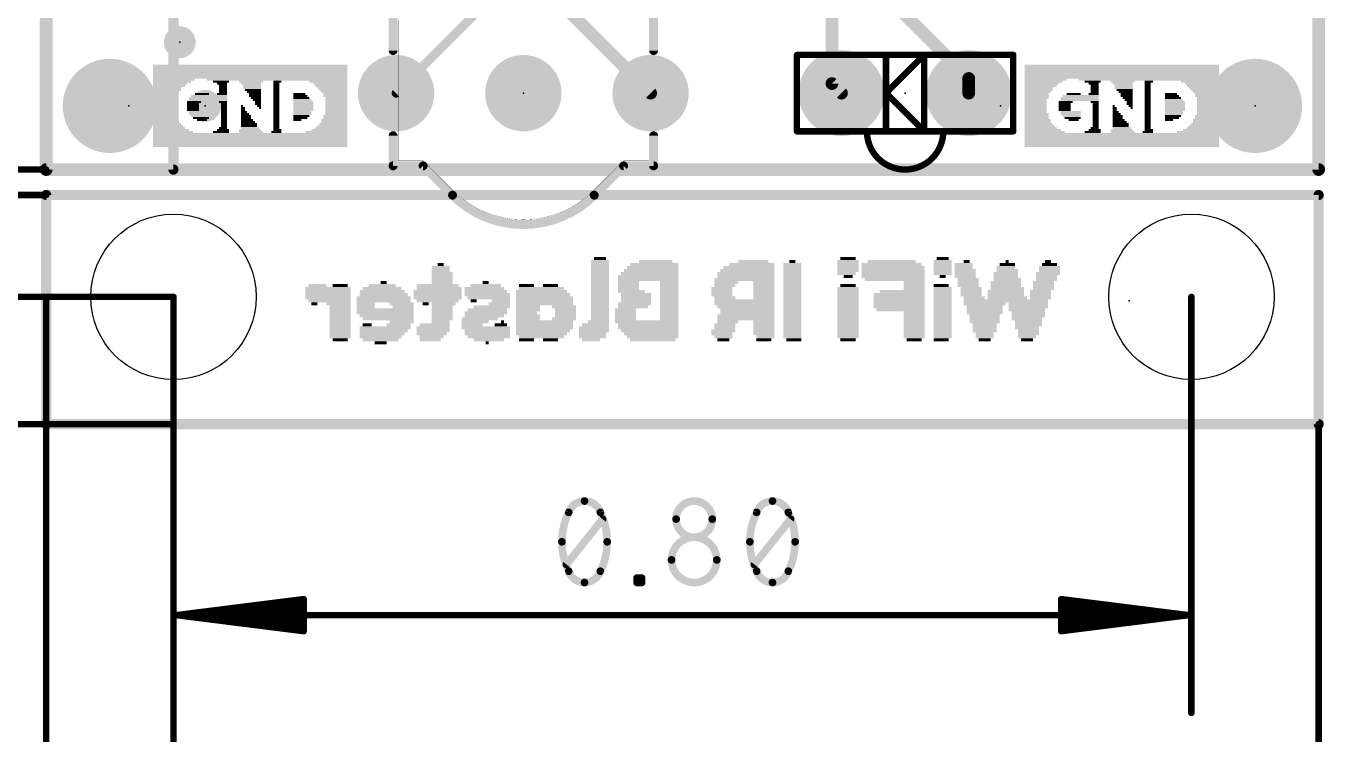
# Model space of a CAD drawing. Extents: x -31.8 to 54.9, y -28.5 to 33.1.
# Drawn here: x -0.4 to 25.53, y -6.18 to 7.94 of the extents above; entities that cross this region are included whole.
import ezdxf

# ---------------------------------------------------------------- set-up
doc = ezdxf.new("R2010")
doc.units = 0
for name, color, linetype in [('1', 12, 'CONTINUOUS'), ('16', 132, 'CONTINUOUS'), ('17', 110, 'CONTINUOUS'), ('20', 53, 'CONTINUOUS'), ('21', 41, 'CONTINUOUS'), ('22', 40, 'CONTINUOUS'), ('23', 53, 'CONTINUOUS'), ('24', 53, 'CONTINUOUS'), ('47', 253, 'CONTINUOUS'), ('51', 53, 'CONTINUOUS')]:
    doc.layers.add(name, color=color, linetype=linetype)

# ---------------------------------------------------------------- blocks, each defined once
blk = doc.blocks.new('ROUNDP')
at = {"const_width": 0.5}
blk.add_lwpolyline([(0, -0.25, 1), (0, 0.25, 1), (0, -0.25)], format="xyb", dxfattribs=at)
blk = doc.blocks.new('PIE')
at = {"const_width": 0.5}
blk.add_lwpolyline([(0, -0.25, 1), (0, 0.25, 1), (0, -0.25)], format="xyb", dxfattribs=at)
blk = doc.blocks.new('RECT')
blk.add_solid([(-0.5, -0.5), (0.5, -0.5), (-0.5, 0.5), (0.5, 0.5)])

msp = doc.modelspace()

# ---------------------------------------------------------------- linework, layer by layer
at = {"layer": '1', "const_width": 0.254}
for points in [[(0, 24.892), (0, 5.08)], [(25.4, 5.08), (25.4, 24.892)], [(12.065, 6.604), (9.017, 9.652)], [(15.6845, 6.7945), (15.6845, 9.5885)], [(18.415, 6.897), (16.549, 8.763)], [(18.415, 6.604), (18.415, 6.897)], [(15.875, 6.604), (15.6845, 6.7945)], [(0, 5.08), (25.4, 5.08)]]:
    msp.add_lwpolyline(points, dxfattribs=at)
at = {"layer": '1', "const_width": 0.127}
for points in [[(18.4785, 6.897, 1), (18.3515, 6.897)], [(18.3701, 6.8521, 1), (18.4599, 6.9419)], [(15.7294, 6.8394, 1), (15.6396, 6.7496)], [(15.621, 6.7945, 1), (15.748, 6.7945)], [(12.0201, 6.5591, 1), (12.1099, 6.6489)], [(15.8301, 6.5591, 1), (15.9199, 6.6489)], [(18.3515, 6.604, 1), (18.4785, 6.604)], [(0, 5.1435, 1), (0, 5.0165)], [(25.4, 5.0165, 1), (25.4, 5.1435)], [(-0.0635, 5.08, 1), (0.0635, 5.08)], [(25.3365, 5.08, 1), (25.4635, 5.08)]]:
    msp.add_lwpolyline(points, format="xyb", dxfattribs=at)
at = {"layer": '16'}
for points, const_width in [([(0, 5.08), (0, 24.892)], 0.254), ([(25.4, 24.892), (25.4, 5.08)], 0.254), ([(6.985, 6.604), (10.4394, 10.0584)], 0.1778), ([(25.4, 5.08), (0, 5.08)], 0.254)]:
    msp.add_lwpolyline(points, dxfattribs=dict(at, const_width=const_width))
for points, const_width in [([(6.9536, 6.6354, 1), (7.0164, 6.5726)], 0.0889), ([(0, 5.1435, 1), (0, 5.0165)], 0.127), ([(25.4, 5.0165, 1), (25.4, 5.1435)], 0.127), ([(-0.0635, 5.08, 1), (0.0635, 5.08)], 0.127), ([(25.3365, 5.08, 1), (25.4635, 5.08)], 0.127)]:
    msp.add_lwpolyline(points, format="xyb", dxfattribs=dict(at, const_width=const_width))
at = {"layer": '20', "const_width": 0.2032}
for points in [[(0, 33.02), (0, 5.08)], [(25.4, 5.08), (25.4, 33.02)], [(0, 5.08), (25.4, 5.08)], [(0, 4.572), (25.4, 4.572)], [(0, 0), (0, 4.572)], [(25.4, 4.572), (25.4, 0)], [(25.4, 0), (0, 0)]]:
    msp.add_lwpolyline(points, dxfattribs=at)
at = {"layer": '20', "const_width": 0.1016}
for points in [[(0, 5.1308, 1), (0, 5.0292)], [(-0.0508, 5.08, 1), (0.0508, 5.08)], [(25.3492, 5.08, 1), (25.4508, 5.08)], [(25.4, 5.0292, 1), (25.4, 5.1308)], [(0, 4.6228, 1), (0, 4.5212)], [(0.0508, 4.572, 1), (-0.0508, 4.572)], [(25.4508, 4.572, 1), (25.3492, 4.572)], [(25.4, 4.5212, 1), (25.4, 4.6228)], [(0, 0.0508, 1), (0, -0.0508)], [(-0.0508, 0, 1), (0.0508, 0)], [(25.3492, 0, 1), (25.4508, 0)], [(25.4, -0.0508, 1), (25.4, 0.0508)]]:
    msp.add_lwpolyline(points, format="xyb", dxfattribs=at)
at = {"layer": '20'}
for centre in [(2.54, 2.54), (22.86, 2.54)]:
    msp.add_circle(centre, 1.651, dxfattribs=at)
at = {"layer": '21'}
for points, const_width in [([(6.925, 8.154), (6.925, 7.454)], 0.1778), ([(12.125, 7.454), (12.125, 8.154)], 0.1778), ([(14.986, 5.842), (14.986, 7.366)], 0.127), ([(14.986, 7.366), (16.764, 7.366)], 0.127), ([(16.764, 7.366), (17.526, 7.366)], 0.127), ([(16.764, 6.604), (17.526, 7.366)], 0.127), ([(16.764, 6.604), (16.764, 7.366)], 0.127), ([(17.526, 7.366), (19.304, 7.366)], 0.127), ([(17.526, 7.366), (17.526, 5.842)], 0.127), ([(19.304, 7.366), (19.304, 5.842)], 0.127), ([(17.526, 5.842), (16.764, 6.604)], 0.127), ([(16.764, 6.604), (16.764, 5.842)], 0.127), ([(6.925, 5.754), (6.925, 5.154)], 0.1778), ([(12.125, 5.154), (12.125, 5.754)], 0.1778), ([(16.383, 5.842), (14.986, 5.842)], 0.127), ([(16.764, 5.842), (16.383, 5.842)], 0.127), ([(17.526, 5.842), (16.764, 5.842)], 0.127), ([(17.907, 5.842), (17.526, 5.842)], 0.127), ([(19.304, 5.842), (17.907, 5.842)], 0.127), ([(6.925, 5.154), (7.525, 5.154)], 0.1778), ([(8.1108, 4.5682), (7.525, 5.154)], 0.1778), ([(11.525, 5.154), (10.9392, 4.5682)], 0.1778), ([(12.125, 5.154), (11.525, 5.154)], 0.1778)]:
    msp.add_lwpolyline(points, dxfattribs=dict(at, const_width=const_width))
for points, const_width in [([(6.8806, 7.454, 1), (6.9695, 7.454)], 0.0889), ([(12.0806, 7.454, 1), (12.1694, 7.454)], 0.0889), ([(15.0178, 7.366, 1), (14.9543, 7.366)], 0.0635), ([(14.986, 7.3978, 1), (14.986, 7.3343)], 0.0635), ([(16.764, 7.3978, 1), (16.764, 7.3343)], 0.0635), ([(16.7957, 7.366, 1), (16.7323, 7.366)], 0.0635), ([(16.764, 7.3343, 1), (16.764, 7.3978)], 0.0635), ([(17.526, 7.3978, 1), (17.526, 7.3343)], 0.0635), ([(17.5577, 7.366, 1), (17.4943, 7.366)], 0.0635), ([(17.5485, 7.3435, 1), (17.5035, 7.3885)], 0.0635), ([(17.526, 7.3343, 1), (17.526, 7.3978)], 0.0635), ([(19.3358, 7.366, 1), (19.2723, 7.366)], 0.0635), ([(19.304, 7.3343, 1), (19.304, 7.3978)], 0.0635), ([(16.7865, 6.6265, 1), (16.7415, 6.5815)], 0.0635), ([(16.7415, 6.6265, 1), (16.7865, 6.5815)], 0.0635), ([(16.7957, 6.604, 1), (16.7323, 6.604)], 0.0635), ([(16.7323, 6.604, 1), (16.7957, 6.604)], 0.0635), ([(6.9695, 5.754, 1), (6.8806, 5.754)], 0.0889), ([(12.1694, 5.754, 1), (12.0806, 5.754)], 0.0889), ([(14.986, 5.8738, 1), (14.986, 5.8103)], 0.0635), ([(14.9543, 5.842, 1), (15.0178, 5.842)], 0.0635), ([(16.383, 5.8738, 1), (16.383, 5.8103)], 0.0635), ([(16.383, 5.842, 1), (17.907, 5.842)], 0.127), ([(16.4147, 5.842, 1), (16.3513, 5.842)], 0.0635), ([(16.383, 5.8103, 1), (16.383, 5.8738)], 0.0635), ([(16.764, 5.8738, 1), (16.764, 5.8103)], 0.0635), ([(16.7323, 5.842, 1), (16.7957, 5.842)], 0.0635), ([(16.764, 5.8103, 1), (16.764, 5.8738)], 0.0635), ([(17.526, 5.8738, 1), (17.526, 5.8103)], 0.0635), ([(17.4943, 5.842, 1), (17.5577, 5.842)], 0.0635), ([(17.5035, 5.8195, 1), (17.5485, 5.8645)], 0.0635), ([(17.526, 5.8103, 1), (17.526, 5.8738)], 0.0635), ([(17.907, 5.8738, 1), (17.907, 5.8103)], 0.0635), ([(17.9387, 5.842, 1), (17.8753, 5.842)], 0.0635), ([(17.907, 5.8103, 1), (17.907, 5.8738)], 0.0635), ([(19.2723, 5.842, 1), (19.3358, 5.842)], 0.0635), ([(19.304, 5.8103, 1), (19.304, 5.8738)], 0.0635), ([(6.925, 5.1985, 1), (6.925, 5.1095)], 0.0889), ([(6.8806, 5.154, 1), (6.9695, 5.154)], 0.0889), ([(7.5564, 5.1854, 1), (7.4936, 5.1226)], 0.0889), ([(7.525, 5.1095, 1), (7.525, 5.1985)], 0.0889), ([(11.525, 5.1985, 1), (11.525, 5.1095)], 0.0889), ([(11.5564, 5.1226, 1), (11.4936, 5.1854)], 0.0889), ([(12.0806, 5.154, 1), (12.1694, 5.154)], 0.0889), ([(12.125, 5.1095, 1), (12.125, 5.1985)], 0.0889), ([(8.1108, 4.5682, 0.4142), (10.9392, 4.5682)], 0.1778), ([(8.1422, 4.5996, 1), (8.0794, 4.5368)], 0.0889), ([(8.0794, 4.5368, 1), (8.1422, 4.5996)], 0.0889), ([(10.9078, 4.5996, 1), (10.9706, 4.5368)], 0.0889), ([(10.9706, 4.5368, 1), (10.9078, 4.5996)], 0.0889)]:
    msp.add_lwpolyline(points, format="xyb", dxfattribs=dict(at, const_width=const_width))
at = {"layer": '22', "const_width": 0.2032}
for points in [[(2.54, 20.32), (2.54, 5.08)], [(2.54, 5.08), (0, 5.08)]]:
    msp.add_lwpolyline(points, dxfattribs=at)
at = {"layer": '22', "const_width": 0.1016}
for points in [[(0, 5.1308, 1), (0, 5.0292)], [(2.4892, 5.08, 1), (2.5908, 5.08)], [(2.54, 5.0292, 1), (2.54, 5.1308)]]:
    msp.add_lwpolyline(points, format="xyb", dxfattribs=at)
at = {"layer": '23'}
for p in [(2.667, 7.62), (9.525, 6.604), (17.145, 6.604), (1.651, 6.35), (19.05, 6.35), (24.13, 6.35)]:
    msp.add_point(p, dxfattribs=at)
at = {"layer": '24'}
for p in [(3.175, 6.35), (2.54, 2.54), (21.6154, 2.4638), (22.86, 2.54)]:
    msp.add_point(p, dxfattribs=at)
at = {"layer": '47'}
for points, const_width in [([(0, 5.08), (-3.22, 5.08)], 0.13), ([(0, 4.572), (-5.76, 4.572)], 0.13), ([(2.54, 2.54), (-9.57, 2.54)], 0.13), ([(0, 2.54), (0, -17.19)], 0.13), ([(2.54, 2.54), (2.54, -5.76)], 0.13), ([(2.54, 2.54), (2.54, -17.19)], 0.13), ([(22.86, 2.54), (22.86, -5.76)], 0.13), ([(0, 0), (-13.38, 0)], 0.13), ([(2.54, 0), (-9.57, 0)], 0.13), ([(0, 0), (-5.76, 0)], 0.13), ([(0, 0), (0, -10.84)], 0.13), ([(25.4, 0), (25.4, -10.84)], 0.13), ([(10.3851, -2.7981), (11.1076, -1.8949)], 0.1524), ([(14.1366, -2.7981), (14.8591, -1.8949)], 0.1524), ([(11.7954, -3.1593), (11.7954, -3.069)], 0.1524), ([(11.7954, -3.069), (11.8857, -3.069)], 0.1524), ([(11.8857, -3.1593), (11.7954, -3.1593)], 0.1524), ([(11.8857, -3.069), (11.8857, -3.1593)], 0.1524), ([(2.605, -3.81), (5.14, -3.4908)], 0.13), ([(2.605, -3.81), (5.14, -3.55)], 0.13), ([(2.605, -3.81), (5.14, -3.68)], 0.13), ([(5.14, -3.4908), (5.14, -4.1292)], 0.13), ([(22.795, -3.81), (20.26, -3.4908)], 0.13), ([(20.26, -3.4908), (20.26, -4.1292)], 0.13), ([(22.795, -3.81), (20.26, -3.55)], 0.13), ([(22.795, -3.81), (20.26, -3.68)], 0.13), ([(2.605, -3.81), (22.795, -3.81)], 0.13), ([(5.14, -4.1292), (2.605, -3.81)], 0.13), ([(5.14, -3.94), (2.605, -3.81)], 0.13), ([(5.14, -4.07), (2.605, -3.81)], 0.13), ([(20.26, -4.1292), (22.795, -3.81)], 0.13), ([(20.26, -3.94), (22.795, -3.81)], 0.13), ([(20.26, -4.07), (22.795, -3.81)], 0.13)]:
    msp.add_lwpolyline(points, dxfattribs=dict(at, const_width=const_width))
for points, const_width in [([(0, 5.0475, 1), (0, 5.1125)], 0.065), ([(0, 4.5395, 1), (0, 4.6045)], 0.065), ([(0.0325, 2.54, 1), (-0.0325, 2.54)], 0.065), ([(2.5725, 2.54, 1), (2.5075, 2.54)], 0.065), ([(2.5725, 2.54, 1), (2.5075, 2.54)], 0.065), ([(2.54, 2.5075, 1), (2.54, 2.5725)], 0.065), ([(22.8925, 2.54, 1), (22.8275, 2.54)], 0.065), ([(0.0325, 0, 1), (-0.0325, 0)], 0.065), ([(0, -0.0325, 1), (0, 0.0325)], 0.065), ([(0, -0.0325, 1), (0, 0.0325)], 0.065), ([(2.54, -0.0325, 1), (2.54, 0.0325)], 0.065), ([(25.4325, 0, 1), (25.3675, 0)], 0.065), ([(10.7464, -1.5337, 0.3205), (10.4303, -1.7595)], 0.1524), ([(11.0625, -1.7595, 0.3205), (10.7464, -1.5337)], 0.1524), ([(10.7464, -1.4956, 1), (10.7464, -1.5718)], 0.0762), ([(10.7464, -1.5718, 1), (10.7464, -1.4956)], 0.0762), ([(13.296, -1.8949, 1), (12.5735, -1.8949)], 0.1524), ([(14.4979, -1.5337, 0.3205), (14.1818, -1.7595)], 0.1524), ([(14.8139, -1.7595, 0.3205), (14.4979, -1.5337)], 0.1524), ([(14.4979, -1.4956, 1), (14.4979, -1.5718)], 0.0762), ([(14.4979, -1.5718, 1), (14.4979, -1.4956)], 0.0762), ([(10.4303, -1.7595, 0.1139), (10.2948, -2.3465)], 0.1524), ([(10.3942, -1.7471, 1), (10.4663, -1.7718)], 0.0762), ([(10.4645, -1.7762, 1), (10.396, -1.7428)], 0.0762), ([(11.0967, -1.7428, 1), (11.0282, -1.7762)], 0.0762), ([(11.1979, -2.3465, 0.1139), (11.0625, -1.7595)], 0.1524), ([(11.0264, -1.7718, 1), (11.0985, -1.7471)], 0.0762), ([(14.1818, -1.7595, 0.1139), (14.0463, -2.3465)], 0.1524), ([(14.1457, -1.7471, 1), (14.2178, -1.7718)], 0.0762), ([(14.216, -1.7762, 1), (14.1475, -1.7428)], 0.0762), ([(14.9494, -2.3465, 0.1139), (14.8139, -1.7595)], 0.1524), ([(14.8482, -1.7428, 1), (14.7797, -1.7762)], 0.0762), ([(14.7779, -1.7718, 1), (14.85, -1.7471)], 0.0762), ([(11.1374, -1.9187, 1), (11.0779, -1.8711)], 0.0762), ([(12.5735, -1.8949, 1), (13.296, -1.8949)], 0.1524), ([(12.6116, -1.8949, 1), (12.5354, -1.8949)], 0.0762), ([(12.5354, -1.8949, 1), (12.6116, -1.8949)], 0.0762), ([(13.3341, -1.8949, 1), (13.2579, -1.8949)], 0.0762), ([(13.2579, -1.8949, 1), (13.3341, -1.8949)], 0.0762), ([(14.8889, -1.9187, 1), (14.8293, -1.8711)], 0.0762), ([(10.2948, -2.3465, 0.1139), (10.4303, -2.9335)], 0.1524), ([(10.3329, -2.3465, 1), (10.2567, -2.3465)], 0.0762), ([(10.2567, -2.3465, 1), (10.3329, -2.3465)], 0.0762), ([(11.0625, -2.9335, 0.1139), (11.1979, -2.3465)], 0.1524), ([(11.236, -2.3465, 1), (11.1598, -2.3465)], 0.0762), ([(11.1598, -2.3465, 1), (11.236, -2.3465)], 0.0762), ([(13.3863, -2.7077, 1), (12.4832, -2.7077)], 0.1524), ([(14.0463, -2.3465, 0.1139), (14.1818, -2.9335)], 0.1524), ([(14.0844, -2.3465, 1), (14.0082, -2.3465)], 0.0762), ([(14.0082, -2.3465, 1), (14.0844, -2.3465)], 0.0762), ([(14.8139, -2.9335, 0.1139), (14.9494, -2.3465)], 0.1524), ([(14.9875, -2.3465, 1), (14.9113, -2.3465)], 0.0762), ([(14.9113, -2.3465, 1), (14.9875, -2.3465)], 0.0762), ([(10.3554, -2.7743, 1), (10.4149, -2.8219)], 0.0762), ([(12.4832, -2.7077, 1), (13.3863, -2.7077)], 0.1524), ([(12.5213, -2.7077, 1), (12.4451, -2.7077)], 0.0762), ([(12.4451, -2.7077, 1), (12.5213, -2.7077)], 0.0762), ([(13.4244, -2.7077, 1), (13.3482, -2.7077)], 0.0762), ([(13.3482, -2.7077, 1), (13.4244, -2.7077)], 0.0762), ([(14.1069, -2.7743, 1), (14.1664, -2.8219)], 0.0762), ([(10.4663, -2.9212, 1), (10.3942, -2.9459)], 0.0762), ([(10.4303, -2.9335, 0.3205), (10.7464, -3.1593)], 0.1524), ([(10.396, -2.9502, 1), (10.4645, -2.9168)], 0.0762), ([(10.7464, -3.1593, 0.3205), (11.0625, -2.9335)], 0.1524), ([(10.7464, -3.1212, 1), (10.7464, -3.1974)], 0.0762), ([(10.7464, -3.1974, 1), (10.7464, -3.1212)], 0.0762), ([(11.0282, -2.9168, 1), (11.0967, -2.9502)], 0.0762), ([(11.0985, -2.9459, 1), (11.0264, -2.9212)], 0.0762), ([(11.8335, -3.069, 1), (11.7573, -3.069)], 0.0762), ([(11.7954, -3.0309, 1), (11.7954, -3.1071)], 0.0762), ([(11.7954, -3.1212, 1), (11.7954, -3.1974)], 0.0762), ([(11.9238, -3.069, 1), (11.8476, -3.069)], 0.0762), ([(11.8857, -3.1071, 1), (11.8857, -3.0309)], 0.0762), ([(11.8857, -3.1974, 1), (11.8857, -3.1212)], 0.0762), ([(14.2178, -2.9212, 1), (14.1457, -2.9459)], 0.0762), ([(14.1818, -2.9335, 0.3205), (14.4979, -3.1593)], 0.1524), ([(14.1475, -2.9502, 1), (14.216, -2.9168)], 0.0762), ([(14.4979, -3.1593, 0.3205), (14.8139, -2.9335)], 0.1524), ([(14.4979, -3.1212, 1), (14.4979, -3.1974)], 0.0762), ([(14.4979, -3.1974, 1), (14.4979, -3.1212)], 0.0762), ([(14.7797, -2.9168, 1), (14.8482, -2.9502)], 0.0762), ([(14.85, -2.9459, 1), (14.7779, -2.9212)], 0.0762), ([(11.7573, -3.1593, 1), (11.8335, -3.1593)], 0.0762), ([(11.8476, -3.1593, 1), (11.9238, -3.1593)], 0.0762), ([(5.1725, -3.4908, 1), (5.1075, -3.4908)], 0.065), ([(5.1441, -3.523, 1), (5.1359, -3.4585)], 0.065), ([(5.1433, -3.5823, 1), (5.1367, -3.5177)], 0.065), ([(5.1417, -3.7125, 1), (5.1383, -3.6475)], 0.065), ([(20.2641, -3.4585, 1), (20.2559, -3.523)], 0.065), ([(20.2925, -3.4908, 1), (20.2275, -3.4908)], 0.065), ([(20.2633, -3.5177, 1), (20.2567, -3.5823)], 0.065), ([(20.2617, -3.6475, 1), (20.2583, -3.7125)], 0.065), ([(2.605, -3.7775, 1), (2.605, -3.8425)], 0.065), ([(2.6091, -3.7778, 1), (2.6009, -3.8422)], 0.065), ([(2.6033, -3.7775, 1), (2.6067, -3.8425)], 0.065), ([(2.6067, -3.7775, 1), (2.6033, -3.8425)], 0.065), ([(2.6083, -3.7777, 1), (2.6017, -3.8423)], 0.065), ([(2.6017, -3.7777, 1), (2.6083, -3.8423)], 0.065), ([(2.6009, -3.7778, 1), (2.6091, -3.8422)], 0.065), ([(5.1383, -3.9725, 1), (5.1417, -3.9075)], 0.065), ([(20.2583, -3.9075, 1), (20.2617, -3.9725)], 0.065), ([(22.7991, -3.8422, 1), (22.7909, -3.7778)], 0.065), ([(22.7909, -3.8422, 1), (22.7991, -3.7778)], 0.065), ([(22.7983, -3.8423, 1), (22.7917, -3.7777)], 0.065), ([(22.7917, -3.8423, 1), (22.7983, -3.7777)], 0.065), ([(22.7933, -3.8425, 1), (22.7967, -3.7775)], 0.065), ([(22.7967, -3.8425, 1), (22.7933, -3.7775)], 0.065), ([(22.795, -3.8425, 1), (22.795, -3.7775)], 0.065), ([(5.1075, -4.1292, 1), (5.1725, -4.1292)], 0.065), ([(5.1359, -4.1615, 1), (5.1441, -4.097)], 0.065), ([(5.1367, -4.1023, 1), (5.1433, -4.0377)], 0.065), ([(20.2567, -4.0377, 1), (20.2633, -4.1023)], 0.065), ([(20.2559, -4.097, 1), (20.2641, -4.1615)], 0.065), ([(20.2275, -4.1292, 1), (20.2925, -4.1292)], 0.065), ([(2.5075, -5.76, 1), (2.5725, -5.76)], 0.065), ([(22.8275, -5.76, 1), (22.8925, -5.76)], 0.065)]:
    msp.add_lwpolyline(points, format="xyb", dxfattribs=dict(at, const_width=const_width))
at = {"layer": '51', "const_width": 0.0025}
for points in [[(7.025, 8.054), (7.025, 5.254)], [(12.025, 8.054), (12.025, 5.254)], [(7.025, 5.254), (7.525, 5.254)], [(8.1108, 4.6682), (7.525, 5.254)], [(11.525, 5.254), (10.9392, 4.6682)], [(12.025, 5.254), (11.525, 5.254)]]:
    msp.add_lwpolyline(points, dxfattribs=at)
at = {"layer": '51'}
for points, const_width in [([(16.383, 5.842, 1), (17.907, 5.842)], 0.127), ([(16.4147, 5.842, 1), (16.3513, 5.842)], 0.0635), ([(17.9387, 5.842, 1), (17.8753, 5.842)], 0.0635), ([(7.025, 5.2546, 1), (7.025, 5.2534)], 0.0013), ([(7.0244, 5.254, 1), (7.0256, 5.254)], 0.0013), ([(7.5254, 5.2544, 1), (7.5246, 5.2536)], 0.0013), ([(7.525, 5.2534, 1), (7.525, 5.2546)], 0.0013), ([(11.525, 5.2546, 1), (11.525, 5.2534)], 0.0013), ([(11.5254, 5.2536, 1), (11.5246, 5.2544)], 0.0013), ([(12.0244, 5.254, 1), (12.0256, 5.254)], 0.0013), ([(12.025, 5.2534, 1), (12.025, 5.2546)], 0.0013), ([(8.1108, 4.6682, 0.4142), (10.9392, 4.6682)], 0.0025), ([(8.1112, 4.6687, 1), (8.1103, 4.6678)], 0.0013), ([(8.1103, 4.6678, 1), (8.1112, 4.6687)], 0.0013), ([(10.9388, 4.6687, 1), (10.9397, 4.6678)], 0.0013), ([(10.9397, 4.6678, 1), (10.9388, 4.6687)], 0.0013)]:
    msp.add_lwpolyline(points, format="xyb", dxfattribs=dict(at, const_width=const_width))

# ---------------------------------------------------------------- block references
at = {"layer": '1', "xscale": 0.635, "yscale": 0.635}
msp.add_blockref('PIE', (2.667, 7.62), dxfattribs=at)
at = {"layer": '16', "xscale": 0.635, "yscale": 0.635}
msp.add_blockref('PIE', (3.175, 6.35), dxfattribs=at)
at = {"layer": '17'}
for p, xscale, yscale in [((1.27, 6.35), 1.8796, 1.8796), ((1.27, 6.35), 1.8796, 1.8796), ((6.985, 6.604), 1.524, 1.524), ((6.985, 6.604), 1.524, 1.524), ((9.525, 6.604), 1.524, 1.524), ((9.525, 6.604), 1.524, 1.524), ((12.065, 6.604), 1.524, 1.524), ((12.065, 6.604), 1.524, 1.524), ((15.875, 6.604), 1.7144, 1.7144), ((15.875, 6.604), 1.7144, 1.7144), ((18.415, 6.604), 1.7144, 1.7144), ((18.415, 6.604), 1.7144, 1.7144)]:
    msp.add_blockref('ROUNDP', p, dxfattribs=dict(at, xscale=xscale, yscale=yscale))
at = {"layer": '17', "xscale": 1.8796, "yscale": 1.8796, "rotation": 180}
msp.add_blockref('ROUNDP', (24.13, 6.35), dxfattribs=at)
msp.add_blockref('ROUNDP', (24.13, 6.35), dxfattribs=at)
at = {"layer": '21', "yscale": 0.04}
for p, xscale in [((4.071, 7.15), 3.88), ((4.071, 7.11), 3.88), ((4.071, 7.07), 3.88), ((4.071, 7.03), 3.88), ((4.071, 6.99), 3.88), ((21.47, 7.15), 3.88), ((21.47, 7.11), 3.88), ((21.47, 7.07), 3.88), ((21.47, 7.03), 3.88), ((21.47, 6.99), 3.88), ((4.071, 6.95), 3.88), ((4.071, 6.91), 3.88), ((2.551, 6.87), 0.84), ((2.511, 6.83), 0.76), ((2.471, 6.79), 0.68), ((2.451, 6.75), 0.64), ((4.611, 6.87), 2.8), ((3.491, 6.83), 0.32), ((3.511, 6.79), 0.2), ((3.531, 6.75), 0.16), ((4.091, 6.83), 0.48), ((4.091, 6.79), 0.4), ((4.111, 6.75), 0.36), ((4.611, 6.83), 0.16), ((4.591, 6.79), 0.12), ((4.591, 6.75), 0.12), ((5.631, 6.83), 0.76), ((5.671, 6.79), 0.68), ((5.691, 6.75), 0.64), ((21.47, 6.95), 3.88), ((21.47, 6.91), 3.88), ((19.95, 6.87), 0.84), ((19.91, 6.83), 0.76), ((19.87, 6.79), 0.68), ((19.85, 6.75), 0.64), ((22.01, 6.87), 2.8), ((20.89, 6.83), 0.32), ((20.91, 6.79), 0.2), ((20.93, 6.75), 0.16), ((21.49, 6.83), 0.48), ((21.49, 6.79), 0.4), ((21.51, 6.75), 0.36), ((22.01, 6.83), 0.16), ((21.99, 6.79), 0.12), ((21.99, 6.75), 0.12), ((23.03, 6.83), 0.76), ((23.07, 6.79), 0.68), ((23.09, 6.75), 0.64), ((2.411, 6.71), 0.56), ((2.411, 6.67), 0.56), ((2.391, 6.63), 0.52), ((2.371, 6.59), 0.48), ((2.371, 6.55), 0.48), ((2.371, 6.51), 0.48), ((2.351, 6.47), 0.44), ((3.231, 6.51), 0.76), ((3.231, 6.47), 0.76), ((3.251, 6.55), 0.72), ((3.111, 6.59), 0.28), ((3.511, 6.59), 0.2), ((3.531, 6.71), 0.16), ((3.531, 6.67), 0.16), ((3.531, 6.63), 0.16), ((4.111, 6.71), 0.36), ((4.131, 6.67), 0.32), ((4.151, 6.63), 0.28), ((4.171, 6.59), 0.24), ((4.171, 6.55), 0.24), ((4.191, 6.51), 0.2), ((4.211, 6.47), 0.16), ((4.591, 6.71), 0.12), ((4.591, 6.67), 0.12), ((4.591, 6.63), 0.12), ((4.591, 6.59), 0.12), ((4.591, 6.55), 0.12), ((4.591, 6.51), 0.12), ((4.591, 6.47), 0.12), ((5.051, 6.59), 0.24), ((5.071, 6.55), 0.28), ((5.091, 6.51), 0.32), ((5.111, 6.47), 0.36), ((5.711, 6.71), 0.6), ((5.731, 6.67), 0.56), ((5.751, 6.63), 0.52), ((5.771, 6.59), 0.48), ((5.771, 6.55), 0.48), ((5.791, 6.51), 0.44), ((5.791, 6.47), 0.44), ((19.81, 6.71), 0.56), ((19.81, 6.67), 0.56), ((19.79, 6.63), 0.52), ((19.77, 6.59), 0.48), ((19.77, 6.55), 0.48), ((19.77, 6.51), 0.48), ((19.75, 6.47), 0.44), ((20.63, 6.51), 0.76), ((20.63, 6.47), 0.76), ((20.65, 6.55), 0.72), ((20.51, 6.59), 0.28), ((20.91, 6.59), 0.2), ((20.93, 6.71), 0.16), ((20.93, 6.67), 0.16), ((20.93, 6.63), 0.16), ((21.51, 6.71), 0.36), ((21.53, 6.67), 0.32), ((21.55, 6.63), 0.28), ((21.57, 6.59), 0.24), ((21.57, 6.55), 0.24), ((21.59, 6.51), 0.2), ((21.61, 6.47), 0.16), ((21.99, 6.71), 0.12), ((21.99, 6.67), 0.12), ((21.99, 6.63), 0.12), ((21.99, 6.59), 0.12), ((21.99, 6.55), 0.12), ((21.99, 6.51), 0.12), ((21.99, 6.47), 0.12), ((22.45, 6.59), 0.24), ((22.47, 6.55), 0.28), ((22.49, 6.51), 0.32), ((22.51, 6.47), 0.36), ((23.11, 6.71), 0.6), ((23.13, 6.67), 0.56), ((23.15, 6.63), 0.52), ((23.17, 6.59), 0.48), ((23.17, 6.55), 0.48), ((23.19, 6.51), 0.44), ((23.19, 6.47), 0.44), ((2.351, 6.43), 0.44), ((2.351, 6.39), 0.44), ((2.351, 6.35), 0.44), ((2.351, 6.31), 0.44), ((2.351, 6.27), 0.44), ((2.351, 6.23), 0.44), ((2.951, 6.43), 0.28), ((2.931, 6.39), 0.24), ((2.931, 6.35), 0.24), ((2.931, 6.31), 0.24), ((2.931, 6.27), 0.24), ((3.051, 6.23), 0.4), ((3.531, 6.43), 0.16), ((3.551, 6.39), 0.12), ((3.551, 6.35), 0.12), ((3.551, 6.31), 0.12), ((3.551, 6.27), 0.12), ((3.551, 6.23), 0.12), ((3.911, 6.35), 0.04), ((3.931, 6.31), 0.08), ((3.931, 6.27), 0.08), ((3.951, 6.23), 0.12), ((4.231, 6.43), 0.12), ((4.231, 6.39), 0.12), ((4.251, 6.35), 0.08), ((4.271, 6.31), 0.04), ((4.591, 6.43), 0.12), ((4.591, 6.39), 0.12), ((4.591, 6.35), 0.12), ((4.591, 6.31), 0.12), ((4.591, 6.27), 0.12), ((4.591, 6.23), 0.12), ((5.131, 6.43), 0.4), ((5.131, 6.39), 0.4), ((5.131, 6.35), 0.4), ((5.131, 6.31), 0.4), ((5.131, 6.27), 0.4), ((5.111, 6.23), 0.36), ((5.791, 6.43), 0.44), ((5.791, 6.39), 0.44), ((5.791, 6.35), 0.44), ((5.791, 6.31), 0.44), ((5.791, 6.27), 0.44), ((5.791, 6.23), 0.44), ((19.75, 6.43), 0.44), ((19.75, 6.39), 0.44), ((19.75, 6.35), 0.44), ((19.75, 6.31), 0.44), ((19.75, 6.27), 0.44), ((19.75, 6.23), 0.44), ((20.35, 6.43), 0.28), ((20.33, 6.39), 0.24), ((20.33, 6.35), 0.24), ((20.33, 6.31), 0.24), ((20.33, 6.27), 0.24), ((20.45, 6.23), 0.4), ((20.93, 6.43), 0.16), ((20.95, 6.39), 0.12), ((20.95, 6.35), 0.12), ((20.95, 6.31), 0.12), ((20.95, 6.27), 0.12), ((20.95, 6.23), 0.12), ((21.31, 6.35), 0.04), ((21.33, 6.31), 0.08), ((21.33, 6.27), 0.08), ((21.35, 6.23), 0.12), ((21.63, 6.43), 0.12), ((21.63, 6.39), 0.12), ((21.65, 6.35), 0.08), ((21.67, 6.31), 0.04), ((21.99, 6.43), 0.12), ((21.99, 6.39), 0.12), ((21.99, 6.35), 0.12), ((21.99, 6.31), 0.12), ((21.99, 6.27), 0.12), ((21.99, 6.23), 0.12), ((22.53, 6.43), 0.4), ((22.53, 6.39), 0.4), ((22.53, 6.35), 0.4), ((22.53, 6.31), 0.4), ((22.53, 6.27), 0.4), ((22.51, 6.23), 0.36), ((23.19, 6.43), 0.44), ((23.19, 6.39), 0.44), ((23.19, 6.35), 0.44), ((23.19, 6.31), 0.44), ((23.19, 6.27), 0.44), ((23.19, 6.23), 0.44), ((2.371, 6.19), 0.48), ((2.371, 6.15), 0.48), ((2.371, 6.11), 0.48), ((2.391, 6.07), 0.52), ((2.391, 6.03), 0.52), ((2.411, 5.99), 0.56), ((2.431, 5.95), 0.6), ((3.051, 6.19), 0.4), ((3.071, 6.15), 0.36), ((3.091, 6.11), 0.32), ((3.111, 6.07), 0.2), ((3.551, 6.19), 0.12), ((3.551, 6.15), 0.12), ((3.551, 6.11), 0.12), ((3.551, 6.07), 0.12), ((3.551, 6.03), 0.12), ((3.551, 5.99), 0.12), ((3.551, 5.95), 0.12), ((3.971, 6.19), 0.16), ((3.991, 6.15), 0.2), ((3.991, 6.11), 0.2), ((4.011, 6.07), 0.24), ((4.031, 6.03), 0.28), ((4.051, 5.99), 0.32), ((4.051, 5.95), 0.32), ((4.591, 6.19), 0.12), ((4.591, 6.15), 0.12), ((4.591, 6.11), 0.12), ((4.591, 6.07), 0.12), ((4.591, 6.03), 0.12), ((4.591, 5.99), 0.12), ((4.591, 5.95), 0.12), ((5.111, 6.19), 0.36), ((5.091, 6.15), 0.32), ((5.071, 6.11), 0.28), ((5.011, 6.07), 0.16), ((5.711, 5.95), 0.6), ((5.731, 5.99), 0.56), ((5.751, 6.07), 0.52), ((5.751, 6.03), 0.52), ((5.771, 6.15), 0.48), ((5.771, 6.11), 0.48), ((5.791, 6.19), 0.44), ((19.77, 6.19), 0.48), ((19.77, 6.15), 0.48), ((19.77, 6.11), 0.48), ((19.79, 6.07), 0.52), ((19.79, 6.03), 0.52), ((19.81, 5.99), 0.56), ((19.83, 5.95), 0.6), ((20.45, 6.19), 0.4), ((20.47, 6.15), 0.36), ((20.49, 6.11), 0.32), ((20.51, 6.07), 0.2), ((20.95, 6.19), 0.12), ((20.95, 6.15), 0.12), ((20.95, 6.11), 0.12), ((20.95, 6.07), 0.12), ((20.95, 6.03), 0.12), ((20.95, 5.99), 0.12), ((20.95, 5.95), 0.12), ((21.37, 6.19), 0.16), ((21.39, 6.15), 0.2), ((21.39, 6.11), 0.2), ((21.41, 6.07), 0.24), ((21.43, 6.03), 0.28), ((21.45, 5.99), 0.32), ((21.45, 5.95), 0.32), ((21.99, 6.19), 0.12), ((21.99, 6.15), 0.12), ((21.99, 6.11), 0.12), ((21.99, 6.07), 0.12), ((21.99, 6.03), 0.12), ((21.99, 5.99), 0.12), ((21.99, 5.95), 0.12), ((22.51, 6.19), 0.36), ((22.49, 6.15), 0.32), ((22.47, 6.11), 0.28), ((22.41, 6.07), 0.16), ((23.11, 5.95), 0.6), ((23.13, 5.99), 0.56), ((23.15, 6.07), 0.52), ((23.15, 6.03), 0.52), ((23.17, 6.15), 0.48), ((23.17, 6.11), 0.48), ((23.19, 6.19), 0.44), ((2.451, 5.91), 0.64), ((2.491, 5.87), 0.72), ((2.531, 5.83), 0.8), ((4.071, 5.79), 3.88), ((4.071, 5.75), 3.88), ((4.071, 5.71), 3.88), ((3.491, 5.83), 0.32), ((3.531, 5.87), 0.24), ((3.531, 5.91), 0.16), ((4.071, 5.87), 0.44), ((4.091, 5.83), 0.48), ((4.071, 5.91), 0.36), ((4.591, 5.83), 0.2), ((4.591, 5.91), 0.12), ((4.611, 5.87), 0.16), ((5.591, 5.83), 0.84), ((5.651, 5.87), 0.72), ((5.691, 5.91), 0.64), ((19.85, 5.91), 0.64), ((19.89, 5.87), 0.72), ((19.93, 5.83), 0.8), ((21.47, 5.79), 3.88), ((21.47, 5.75), 3.88), ((21.47, 5.71), 3.88), ((20.89, 5.83), 0.32), ((20.93, 5.87), 0.24), ((20.93, 5.91), 0.16), ((21.47, 5.87), 0.44), ((21.49, 5.83), 0.48), ((21.47, 5.91), 0.36), ((21.99, 5.83), 0.2), ((21.99, 5.91), 0.12), ((22.01, 5.87), 0.16), ((22.99, 5.83), 0.84), ((23.05, 5.87), 0.72), ((23.09, 5.91), 0.64), ((4.071, 5.67), 3.88), ((4.071, 5.63), 3.88), ((4.071, 5.59), 3.88), ((4.071, 5.55), 3.88), ((21.47, 5.67), 3.88), ((21.47, 5.63), 3.88), ((21.47, 5.59), 3.88), ((21.47, 5.55), 3.88)]:
    msp.add_blockref('RECT', p, dxfattribs=dict(at, xscale=xscale))
at = {"layer": '22', "yscale": 0.06, "rotation": 180}
for p, xscale in [((7.8754, 3.1238), 0.36), ((7.8754, 3.1838), 0.12), ((11.0554, 3.2438), 0.36), ((11.0554, 3.1838), 0.36), ((11.0554, 3.1238), 0.36), ((11.0554, 3.3038), 0.24), ((12.1054, 3.1238), 1.02), ((12.1354, 3.1838), 0.96), ((12.1654, 3.2438), 0.66), ((14.0254, 3.1238), 1.02), ((14.0854, 3.1838), 0.9), ((14.1154, 3.2438), 0.6), ((14.8954, 3.1838), 0.36), ((14.8954, 3.1238), 0.36), ((14.8954, 3.2438), 0.12), ((16.0054, 3.2438), 0.42), ((16.0054, 3.1838), 0.42), ((16.0054, 3.1238), 0.42), ((16.0054, 3.3038), 0.3), ((16.8754, 3.1838), 1.2), ((16.9054, 3.1238), 1.26), ((16.8754, 3.2438), 0.96), ((17.8954, 3.2438), 0.36), ((17.8954, 3.1838), 0.36), ((17.8954, 3.1238), 0.36), ((17.8954, 3.3038), 0.24), ((18.3154, 3.1838), 0.36), ((18.3154, 3.1238), 0.36), ((18.3754, 3.2438), 0.12), ((19.1554, 3.1238), 0.36), ((19.1854, 3.1838), 0.3), ((19.1854, 3.2438), 0.06), ((20.0254, 3.1238), 0.42), ((20.0254, 3.1838), 0.3), ((19.9954, 3.2438), 0.12), ((6.7354, 2.8238), 0.12), ((7.8754, 3.0638), 0.36), ((7.9054, 3.0038), 0.42), ((7.9054, 2.9438), 0.42), ((7.9054, 2.8838), 0.42), ((7.9054, 2.8238), 0.42), ((8.7754, 2.8238), 0.12), ((11.0554, 3.0638), 0.36), ((11.0554, 3.0038), 0.36), ((11.0554, 2.9438), 0.36), ((11.0554, 2.8838), 0.36), ((11.0554, 2.8238), 0.36), ((12.0154, 2.9438), 1.2), ((12.0154, 2.8838), 1.2), ((11.6254, 2.8238), 0.42), ((12.0454, 3.0038), 1.14), ((12.0754, 3.0638), 1.08), ((12.4354, 2.8238), 0.36), ((13.9354, 2.8838), 1.2), ((13.5754, 2.8238), 0.48), ((13.9654, 3.0038), 1.14), ((13.9654, 2.9438), 1.14), ((13.9954, 3.0638), 1.08), ((14.3254, 2.8238), 0.42), ((14.8954, 3.0638), 0.36), ((14.8954, 3.0038), 0.36), ((14.8954, 2.9438), 0.36), ((14.8954, 2.8838), 0.36), ((14.8954, 2.8238), 0.36), ((16.0054, 3.0638), 0.42), ((15.9754, 3.0038), 0.36), ((16.0054, 2.9438), 0.18), ((16.9054, 3.0638), 1.26), ((16.9054, 3.0038), 1.26), ((16.9054, 2.9438), 1.26), ((16.9354, 2.8838), 1.2), ((17.3254, 2.8238), 0.42), ((17.8954, 3.0638), 0.36), ((17.8954, 3.0038), 0.36), ((17.8954, 2.9438), 0.12), ((18.3454, 3.0638), 0.42), ((18.3454, 3.0038), 0.42), ((18.3454, 2.9438), 0.42), ((18.4054, 2.8838), 0.42), ((18.4054, 2.8238), 0.42), ((19.1554, 2.8238), 0.6), ((19.1554, 3.0038), 0.48), ((19.1554, 2.9438), 0.48), ((19.1854, 2.8838), 0.54), ((19.1854, 3.0638), 0.42), ((19.9054, 2.8238), 0.42), ((19.9954, 3.0038), 0.48), ((19.9654, 2.9438), 0.42), ((19.9654, 2.8838), 0.42), ((20.0254, 3.0638), 0.42), ((5.6254, 2.7038), 0.9), ((5.6254, 2.6438), 0.9), ((5.6254, 2.5838), 0.9), ((5.4154, 2.7638), 0.36), ((5.8654, 2.7638), 0.3), ((6.7054, 2.6438), 0.9), ((6.7354, 2.5838), 0.96), ((6.7054, 2.7038), 0.78), ((6.7054, 2.7638), 0.54), ((7.8154, 2.6438), 0.96), ((7.8154, 2.5838), 0.96), ((7.8154, 2.7638), 0.84), ((7.8454, 2.7038), 0.9), ((8.7454, 2.7038), 0.78), ((8.7754, 2.6438), 0.84), ((8.8054, 2.5838), 0.9), ((8.7754, 2.7638), 0.6), ((9.8854, 2.6438), 1.02), ((9.9154, 2.5838), 1.08), ((9.5854, 2.7638), 0.3), ((9.8854, 2.7038), 0.9), ((10.0654, 2.7638), 0.3), ((11.0554, 2.7638), 0.36), ((11.0554, 2.7038), 0.36), ((11.0554, 2.6438), 0.36), ((11.0554, 2.5838), 0.36), ((11.6254, 2.7638), 0.42), ((11.6254, 2.7038), 0.42), ((11.6854, 2.6438), 0.54), ((11.7754, 2.5838), 0.6), ((12.4354, 2.7638), 0.36), ((12.4354, 2.7038), 0.36), ((12.4354, 2.6438), 0.36), ((12.4354, 2.5838), 0.36), ((13.4854, 2.7038), 0.42), ((13.4854, 2.6438), 0.42), ((13.4854, 2.5838), 0.42), ((13.5454, 2.7638), 0.42), ((14.3254, 2.7638), 0.42), ((14.3254, 2.7038), 0.42), ((14.3254, 2.6438), 0.42), ((14.3254, 2.5838), 0.42), ((14.8954, 2.7638), 0.36), ((14.8954, 2.7038), 0.36), ((14.8954, 2.6438), 0.36), ((14.8954, 2.5838), 0.36), ((16.0054, 2.7038), 0.42), ((16.0054, 2.6438), 0.42), ((16.0054, 2.5838), 0.42), ((16.0054, 2.7638), 0.3), ((17.0254, 2.5838), 1.02), ((17.0854, 2.6438), 0.9), ((17.3254, 2.7638), 0.42), ((17.3254, 2.7038), 0.42), ((17.8654, 2.7638), 0.3), ((17.8954, 2.7038), 0.36), ((17.8954, 2.6438), 0.36), ((17.8954, 2.5838), 0.36), ((18.4054, 2.7638), 0.42), ((18.4654, 2.7038), 0.42), ((18.4654, 2.6438), 0.42), ((18.4654, 2.5838), 0.42), ((19.1554, 2.6438), 0.72), ((19.1554, 2.5838), 0.72), ((19.1554, 2.7638), 0.6), ((19.1854, 2.7038), 0.66), ((19.8454, 2.6438), 0.42), ((19.8454, 2.5838), 0.42), ((19.9054, 2.7638), 0.42), ((19.9054, 2.7038), 0.42), ((5.6254, 2.5238), 0.9), ((5.6554, 2.4638), 0.84), ((5.3554, 2.4038), 0.12), ((5.8354, 2.4038), 0.48), ((5.8654, 2.3438), 0.42), ((6.7354, 2.5238), 1.08), ((6.7354, 2.4638), 1.08), ((6.3754, 2.4038), 0.36), ((6.3754, 2.3438), 0.36), ((7.0954, 2.4038), 0.48), ((7.1254, 2.3438), 0.42), ((7.8154, 2.5238), 0.96), ((7.8154, 2.4638), 0.84), ((7.5754, 2.4038), 0.12), ((7.9354, 2.4038), 0.48), ((7.9054, 2.3438), 0.42), ((8.8354, 2.5238), 0.84), ((8.5354, 2.4638), 0.12), ((8.8954, 2.3438), 0.72), ((9.0454, 2.4038), 0.42), ((9.0754, 2.4638), 0.36), ((9.9454, 2.5238), 1.14), ((9.9454, 2.4638), 1.14), ((9.9454, 2.4038), 1.14), ((9.6154, 2.3438), 0.48), ((10.3354, 2.3438), 0.48), ((11.0554, 2.5238), 0.36), ((11.0554, 2.4638), 0.36), ((11.0554, 2.4038), 0.36), ((11.0554, 2.3438), 0.36), ((11.7454, 2.4038), 0.66), ((11.7154, 2.3438), 0.6), ((11.7754, 2.5238), 0.6), ((11.7754, 2.4638), 0.6), ((12.4354, 2.5238), 0.36), ((12.4354, 2.4638), 0.36), ((12.4354, 2.4038), 0.36), ((12.4354, 2.3438), 0.36), ((13.5454, 2.5238), 0.42), ((13.9354, 2.4638), 1.2), ((13.9354, 2.4038), 1.2), ((13.9654, 2.3438), 1.14), ((14.3254, 2.5238), 0.42), ((14.8954, 2.5238), 0.36), ((14.8954, 2.4638), 0.36), ((14.8954, 2.4038), 0.36), ((14.8954, 2.3438), 0.36), ((16.0054, 2.5238), 0.42), ((16.0054, 2.4638), 0.42), ((16.0054, 2.4038), 0.42), ((16.0054, 2.3438), 0.42), ((17.0254, 2.5238), 1.02), ((17.0254, 2.4638), 1.02), ((17.0254, 2.4038), 1.02), ((17.0254, 2.3438), 1.02), ((17.8954, 2.5238), 0.36), ((17.8954, 2.4638), 0.36), ((17.8954, 2.4038), 0.36), ((17.8954, 2.3438), 0.36), ((18.5254, 2.5238), 0.42), ((19.1554, 2.4638), 1.68), ((18.7354, 2.4038), 0.84), ((18.7354, 2.3438), 0.72), ((19.1854, 2.5238), 0.78), ((19.6054, 2.4038), 0.78), ((19.6054, 2.3438), 0.78), ((19.8454, 2.5238), 0.42), ((5.8654, 2.2838), 0.42), ((5.8654, 2.2238), 0.42), ((5.8654, 2.1638), 0.42), ((5.8654, 2.1038), 0.42), ((6.7654, 2.2838), 1.14), ((6.7654, 2.2238), 1.14), ((6.7954, 2.1638), 1.08), ((6.8254, 2.1038), 1.02), ((7.9054, 2.2838), 0.42), ((7.9054, 2.2238), 0.42), ((7.9054, 2.1638), 0.42), ((7.9054, 2.1038), 0.42), ((8.6554, 2.1038), 0.72), ((8.7754, 2.2238), 0.84), ((8.7454, 2.1638), 0.78), ((8.8054, 2.2838), 0.78), ((9.6154, 2.2838), 0.48), ((9.5854, 2.2238), 0.42), ((9.6154, 2.1638), 0.48), ((9.6154, 2.1038), 0.48), ((10.3354, 2.1038), 0.48), ((10.3654, 2.2838), 0.42), ((10.3654, 2.2238), 0.42), ((10.3654, 2.1638), 0.42), ((11.0554, 2.2838), 0.36), ((11.0554, 2.2238), 0.36), ((11.0554, 2.1638), 0.36), ((11.0554, 2.1038), 0.36), ((11.5654, 2.2838), 0.42), ((11.5654, 2.2238), 0.42), ((11.5654, 2.1638), 0.42), ((11.5654, 2.1038), 0.42), ((12.4354, 2.2838), 0.36), ((12.4354, 2.2238), 0.36), ((12.4354, 2.1638), 0.36), ((12.4354, 2.1038), 0.36), ((13.9654, 2.1638), 1.14), ((13.9654, 2.1038), 1.14), ((13.9954, 2.2838), 1.08), ((13.9954, 2.2238), 1.08), ((14.8954, 2.2838), 0.36), ((14.8954, 2.2238), 0.36), ((14.8954, 2.1638), 0.36), ((14.8954, 2.1038), 0.36), ((16.0054, 2.2838), 0.42), ((16.0054, 2.2238), 0.42), ((16.0054, 2.1638), 0.42), ((16.0054, 2.1038), 0.42), ((17.0554, 2.2838), 0.96), ((17.3254, 2.2238), 0.42), ((17.3254, 2.1638), 0.42), ((17.3254, 2.1038), 0.42), ((17.8954, 2.2838), 0.36), ((17.8954, 2.2238), 0.36), ((17.8954, 2.1638), 0.36), ((17.8954, 2.1038), 0.36), ((18.7354, 2.2838), 0.72), ((18.7354, 2.2238), 0.72), ((18.7354, 2.1638), 0.6), ((18.7354, 2.1038), 0.6), ((19.5754, 2.2838), 0.72), ((19.6054, 2.2238), 0.66), ((19.6054, 2.1638), 0.66), ((19.5754, 2.1038), 0.6), ((5.8654, 2.0438), 0.42), ((5.8654, 1.9838), 0.42), ((5.8654, 1.9238), 0.42), ((5.8654, 1.8638), 0.42), ((5.8654, 1.8038), 0.42), ((6.7654, 1.9238), 1.02), ((6.7354, 1.8638), 0.96), ((6.7054, 1.8038), 0.9), ((6.4054, 1.9838), 0.18), ((7.0354, 1.9838), 0.48), ((7.0954, 2.0438), 0.48), ((7.7254, 1.9238), 0.66), ((7.7254, 1.8638), 0.66), ((7.6954, 1.8038), 0.6), ((7.7554, 1.9838), 0.6), ((7.8754, 2.0438), 0.36), ((8.5654, 2.0438), 0.54), ((8.5054, 1.9838), 0.42), ((8.7754, 1.9238), 0.96), ((8.8054, 1.8638), 0.9), ((8.8054, 1.8038), 0.9), ((9.0754, 1.9838), 0.24), ((9.1054, 2.0438), 0.06), ((9.9454, 2.0438), 1.14), ((9.9454, 1.9838), 1.14), ((9.9454, 1.9238), 1.14), ((9.9154, 1.8638), 1.08), ((9.8854, 1.8038), 1.02), ((10.9354, 1.9238), 0.6), ((10.9354, 1.8638), 0.6), ((10.9054, 1.8038), 0.54), ((10.9654, 1.9838), 0.54), ((11.0254, 2.0438), 0.42), ((11.9854, 2.0438), 1.26), ((12.0154, 1.9838), 1.2), ((12.0154, 1.9238), 1.2), ((12.0454, 1.8638), 1.14), ((12.0754, 1.8038), 1.08), ((13.5154, 1.8638), 0.48), ((13.4854, 1.8038), 0.42), ((13.5454, 1.9838), 0.42), ((13.5454, 1.9238), 0.42), ((13.6054, 2.0438), 0.42), ((14.3254, 2.0438), 0.42), ((14.3254, 1.9838), 0.42), ((14.3254, 1.9238), 0.42), ((14.3254, 1.8638), 0.42), ((14.3254, 1.8038), 0.42), ((14.8954, 2.0438), 0.36), ((14.8954, 1.9838), 0.36), ((14.8954, 1.9238), 0.36), ((14.8954, 1.8638), 0.36), ((14.8954, 1.8038), 0.36), ((16.0054, 2.0438), 0.42), ((16.0054, 1.9838), 0.42), ((16.0054, 1.9238), 0.42), ((16.0054, 1.8638), 0.42), ((16.0054, 1.8038), 0.42), ((17.3254, 2.0438), 0.42), ((17.3254, 1.9838), 0.42), ((17.3254, 1.9238), 0.42), ((17.3254, 1.8638), 0.42), ((17.3254, 1.8038), 0.42), ((17.8954, 2.0438), 0.36), ((17.8954, 1.9838), 0.36), ((17.8954, 1.9238), 0.36), ((17.8954, 1.8638), 0.36), ((17.8954, 1.8038), 0.36), ((18.7354, 2.0438), 0.6), ((18.7354, 1.9838), 0.48), ((18.7354, 1.9238), 0.48), ((18.7354, 1.8638), 0.48), ((18.7354, 1.8038), 0.36), ((19.6054, 2.0438), 0.54), ((19.6054, 1.9838), 0.54), ((19.5754, 1.9238), 0.48), ((19.6054, 1.8638), 0.42), ((19.6054, 1.8038), 0.42), ((5.8654, 1.7438), 0.42), ((5.8654, 1.6838), 0.3), ((6.6754, 1.7438), 0.84), ((6.6754, 1.6838), 0.72), ((6.6754, 1.6238), 0.24), ((7.6954, 1.7438), 0.48), ((7.6654, 1.6838), 0.42), ((8.8354, 1.7438), 0.84), ((8.8354, 1.6838), 0.6), ((8.8054, 1.6238), 0.06), ((9.8854, 1.7438), 0.9), ((9.5854, 1.6838), 0.3), ((10.0654, 1.6838), 0.3), ((10.9054, 1.7438), 0.54), ((10.8754, 1.6838), 0.36), ((12.1054, 1.7438), 1.02), ((12.1054, 1.6838), 0.9), ((13.5154, 1.7438), 0.36), ((13.5154, 1.6838), 0.24), ((14.3554, 1.7438), 0.36), ((14.3254, 1.6838), 0.3), ((14.8954, 1.7438), 0.36), ((14.9254, 1.6838), 0.3), ((16.0054, 1.7438), 0.42), ((16.0054, 1.6838), 0.3), ((17.3254, 1.7438), 0.42), ((17.3254, 1.6838), 0.3), ((17.8954, 1.7438), 0.36), ((17.8654, 1.6838), 0.3), ((18.7354, 1.7438), 0.36), ((18.7354, 1.6838), 0.24), ((19.5754, 1.7438), 0.36), ((19.5754, 1.6838), 0.24)]:
    msp.add_blockref('RECT', p, dxfattribs=dict(at, xscale=xscale))
at = {"layer": '51', "xscale": 0.508, "yscale": 0.508}
for p, rotation in [((1.27, 6.35), 270), ((24.13, 6.35), 90)]:
    msp.add_blockref('RECT', p, dxfattribs=dict(at, rotation=rotation))

doc.saveas('drawing.dxf')
